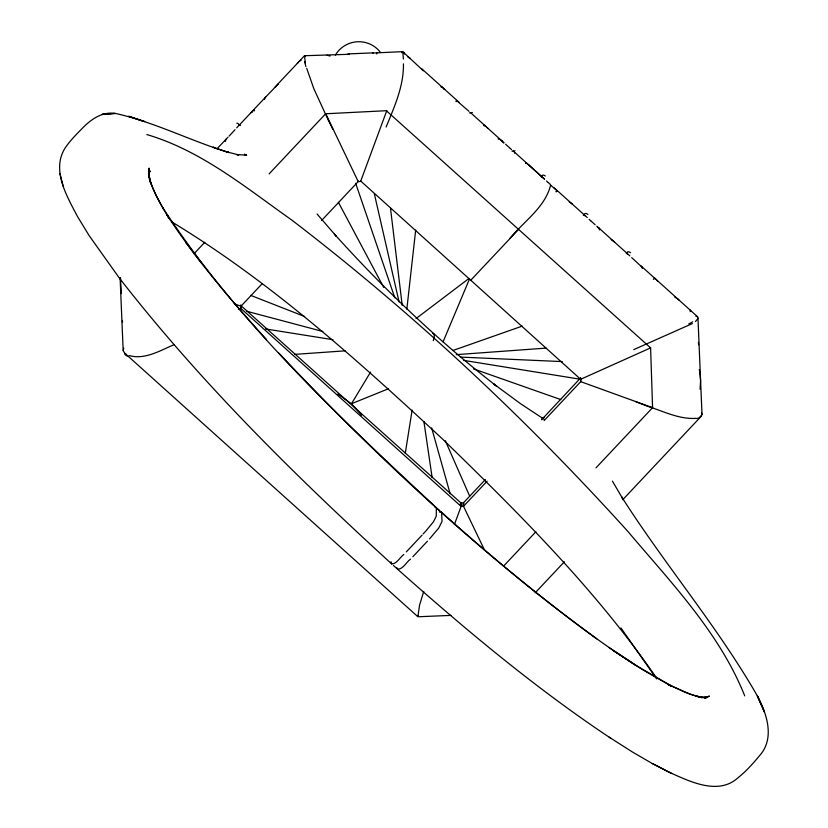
<?xml version="1.0" encoding="UTF-8"?>
<svg xmlns="http://www.w3.org/2000/svg" width="828" height="828" viewBox="0 0 828 828"><rect width="100%" height="100%" fill="white"/><g stroke="black" fill="none" stroke-linecap="round" stroke-linejoin="round"><path stroke-width="1.24" d="M557.213 191.185L554.201 187.935M403.433 63.828C403.857 86.112 394.376 106.843 386.117 127.036M122.399 320.529L122.534 322.278M695.448 321.543L697.662 318.935L697.683 316.855L677.811 298.98L674.83 297.128M148.957 171.613L149.143 168.084L148.999 175.671L148.647 174.046L151.162 184.013L150.551 182.47L155.788 194.808L163.675 209.36L162.909 207.983C237.326 321.43 337.275 415.418 436.014 507.367L436.149 507.523A80.492 11.085 -48 0 1 436.315 507.823L436.304 515.813A80.502 11.085 -48 0 1 436.139 516.475L433.417 521.857L426.544 530.21M417.943 616.291L419.558 605.144L423.729 591.44M697.963 317.88L702.02 414.704L701.482 412.665M417.933 616.456L417.985 615.866M120.474 277.784L121.292 293.578M406.827 309.206L415.677 230.112M702.02 414.704L699.484 417.436M405.285 453.289L412.127 410.067M698.594 344.852L698.408 342.347M514.612 153.128L514.54 152.435M454.355 524.652L461.103 506.405L460.999 502.989L240.544 305.242M148.626 173.528L149.537 171.313L148.574 177.606L148.885 173.797L150.303 182.263L149.299 178.537L153.108 189.167L159.721 202.612L168.912 218.168L166.604 214.4C195.729 259.267 230.733 299.922 266.471 339.584M443.073 341.798L469.569 278.819M433.23 340.65C433.996 338.704 435.466 333.715 432.62 333.249M460.534 503.91L460.999 502.989L463.421 502.875L485.394 479.505M250.491 113.239L250.925 112.712M401.746 52.619L402.77 51.698L423.398 70.784M123.755 348.164L123.206 350.741L124.707 353.152L417.923 616.767L451.167 615.38M370.592 372.062L351.445 403.753L361.557 415.314M149.164 172.762L150.261 170.972L148.429 173.89M349.416 54.286L304.559 55.724L305.325 63.073M700.074 389.15L700.571 380.694M235.038 129.696L229.025 136.196M386.562 110.921L650.601 347.884L652.578 407.686L596.015 467.83M426.006 530.81L423.18 533.915M277.618 84.673L265.136 97.59L264.546 99.329M429.535 538.924L438.778 527.995L441.893 521.661A80.502 12.482 -48.1 0 0 442.038 520.967L441.583 512.615A80.492 12.482 -48.1 0 0 441.334 512.19L439.264 511.983M298.059 62.597L297.531 63.207A7.048 1.004 -28.3 0 1 297.366 63.311M422.083 535.116L406.31 551.893M427.424 541.222L412.83 556.747M236.704 127.822L251.484 112.111M275.196 86.909L304.425 55.818M216.926 148.864L227.897 137.303M251.443 112.153L265.643 97.052M193.99 253.761L204.837 242.231M269.09 173.911L325.652 113.767L386.769 110.683L360.604 181.467L358.193 181.591L321.564 220.538M487.123 481.182L463.514 506.281L461.103 506.405L241.062 308.575L240.979 306.215L262.145 283.714M470.625 280.381L518.69 229.284M541.553 419.786L580.614 377.951M544.1 420.603L580.728 381.656L580.614 377.992M503.393 566.311L535.933 531.711M535.198 592.807L564.354 561.808M622.666 499.801L701.306 416.194M299.177 61.407L300.657 60.372M252.012 111.552L252.809 110.776M372.569 53.044L402.543 51.646M403.847 554.45C399.955 557.234 396.809 563.909 391.737 563.971C294.426 475.086 200.138 381.946 119.108 277.722L89.165 235.638L77.542 216.605C67.068 196.526 50.953 169.906 65.308 147.705C70.173 140.656 76.197 134.498 82.2 128.423C91.38 118.932 103.365 110.517 117.338 113.85C155.726 122.751 191.196 141.05 228.838 152.549L226.572 151.803L238.64 154.908L236.57 154.577L246.092 155.105M410.553 559.117C406.413 561.881 402.843 569.778 397.419 569.053M226.427 138.752L225.112 140.843M509.913 238.34C523.751 221.521 544.99 207.507 550.548 185.4A59.409 8.694 -48 0 0 550.444 184.696M416.039 318.573L469.052 278.405M541.926 418.864L543.986 417.343M692.353 323.582L633.72 349.633M706.18 697.652L709.42 696.079L704.566 697.631M690.097 311.649L690.749 310.986L690.034 309.972M174.397 344.562C160.197 350.42 144.993 360.097 129.096 355.522M238.878 309.558L241.062 308.575L240.948 305.118M253.306 110.455L253.865 110.352M388.601 388.684L351.445 403.753L337.803 394.045M452.895 350.492L522.282 326.097M244.777 155.043L246.496 154.639M434.938 507.14L436.014 507.367M704.618 697.838L707.143 697.476L698.48 696.907L702.268 697.683L690.48 694.392L667.772 684.29L671.777 686.402L642.859 669.862L608.994 647.517M703.065 697.652L707.826 696.99L704.183 697.507L705.891 697.787L695.955 696.058L697.631 696.617L685.108 692.26L670.214 685.398L671.777 686.174L635.262 665.06L614.065 651.046L635.262 665.06M696.048 418.337C679.415 419.486 663.932 411.485 648.469 406.589M525.997 163.209L526.556 163.271M484.101 125.545L484.67 125.618M456.3 354.653L546.056 348.112M294.851 354.374L345.141 350.834M347.936 53.923L373.138 52.868M611.105 239.613L613.331 241.01M695.903 316.255L697.59 316.751M569.24 201.96L571.475 203.377M460.306 357.085L562.315 361.598M654.223 278.311L654.813 278.477M583.316 215.114L584.93 215.694M650.052 347.812L650.601 347.884L580.645 379.296L463.742 360.387M304.621 55.714L305.346 56.366M407.8 56.925L410.139 58.333M265.581 328.944L332.98 339.697M459.737 504.428L462.283 505.039M626.279 253.44L627.52 253.968M441.603 86.899L441.076 86.857A13.207 3.55 -68 0 0 440.962 86.785M246.744 311.266L322.785 331.469M146.846 134.56C201.038 150.489 245.771 187.542 291.177 219.627L293.723 221.542C414.352 314.195 525.904 418.616 627.862 531.431C671.156 582.643 719.532 632.799 744.734 695.872M541.243 176.902L542.288 177.368M215.373 147.974L213.034 147.187L228.838 152.549M473.461 368.853L560.804 399.582M234.241 303.772L240.979 306.215M648.045 406.444L635.914 401.777M250.646 295.358L304.673 316.524M609.211 737.21L632.499 752.041L652.319 763.54L669.955 772.596C690.169 781.632 718.228 795.553 737.872 777.906C746.007 771.365 753.066 763.561 759.68 755.509C775.029 738.307 766.914 713.684 757.299 695.799C717.296 626.144 664.729 564.644 621.673 496.914L622.987 499.17L612.451 481.151M456.507 100.488L469 111.345M441.769 86.971L443.166 88.016M526.732 163.344L528.016 164.306M652.319 763.54L671.632 773.455M171.696 221.842C271.004 282.037 357.851 360.459 442.68 439.161C518.959 513.37 595.218 589.194 655.89 677.087M544.275 419.361L520.646 403.774L493.705 383.923L496.262 385.9C437.815 340.422 383.933 289.158 334.429 234.117L336.427 236.394L317.072 213.997M125.897 354.053L124.759 353.204M244.529 154.07L246.641 155.467M610.65 738.183C535.074 687.861 465.305 629.415 397.523 569.167M615.38 651.905C554.098 609.47 496.769 561.612 441.189 512.025M485.249 125.928L486.191 126.705M655.176 278.694L656.138 279.491M596.74 638.864C481.617 554.512 376.533 456.973 278.87 353.09M511.58 149.62L510.172 148.44M596.75 226.189L598.509 227.679M325.89 113.974L358.193 181.591L358.172 180.897M642.342 267.454L631.712 257.622M421.452 68.517L459.302 102.527M470.563 112.66L503.952 142.758M513.153 150.944L544.586 179.21L528.668 164.886M439.668 510.679L437.091 508.371M396.312 568.049L393.404 565.441M555.785 189.27L587.249 217.567M598.385 227.565L629.849 255.862M641.038 265.912L679.032 300.088M613.703 241.341L614.355 241.942M571.848 203.719L572.5 204.319M528.875 165.072L529.62 165.848M443.953 88.741L444.646 89.434M501.985 140.905L499.056 138.762A11.695 5.134 78.4 0 0 498.694 138.721M487.092 127.522L487.754 128.216M652.019 407.179L652.578 407.686L580.728 381.656L580.645 379.296L360.594 180.939M657.111 280.371L657.67 280.982M598.634 227.793L599.762 229.18M590.654 220.797L589.132 219.337M547.981 182.419L546.49 181.001M402.77 51.698L403.412 58.995M391.696 563.92L391.654 563.868A80.502 11.085 -48 0 1 391.447 563.516L391.075 561.788M186.559 243.391L185.669 242.231L201.214 262.766M620.969 627.976L656.635 678.95M463.97 503.745L463.421 502.875L463.514 506.281L484.618 550.268M338.393 202.301L383.695 287.368M332.794 129.261L328.323 120.215M328.157 119.874L313.895 88.844L306.691 68.279M445.34 440.734L469.693 496.2M699.225 369.63L699.505 370.499M355.657 183.267L394.832 297.821M431.657 427.941L450.153 493.778M240.513 307.323L240.834 308.534M59.906 173.538L63.176 186.228M396.819 567.625L397.171 568.67A80.502 12.482 -48.1 0 0 397.378 568.991M374.38 193.959L399.086 301.951M699.743 371.472L700.55 380.207M423.915 421.607L432.154 477.684M390.505 208.387L402.211 305.377M120.101 277.794L123.175 350.534M335.361 55.124A26.962 26.434 -7.9 0 1 380.456 52.412M550.351 184.447A9.988 0.631 42.7 0 1 548.291 182.543M555.381 189.126A10.381 0.704 42.5 0 1 550.786 185.286M404.002 52.723A55.259 3.457 -84.8 0 1 404.468 54.037M305.863 66.509A53.282 4.306 68.4 0 1 304.704 61.645M127.181 356.04A55.259 13.372 -10.9 0 1 124.831 354.301M699.764 417.54A53.282 10.981 17.7 0 1 696.565 418.544M692.694 321.833A55.259 9.491 -10.8 0 1 688.824 323.841M541.584 176.209A12.12 4.264 64.3 0 1 545.341 176.002M555.836 191.63A10.05 2.619 -5.4 0 1 556.406 191.827M584.185 214.483A12.037 4.14 63.5 0 1 587.963 214.431M595.115 224.698A9.998 0.662 42.7 0 1 590.892 220.869M598.903 228.207A10.795 0.559 41.9 0 1 597.661 227.265M599.265 229.19A11.737 3.084 4.4 0 1 599.607 229.594M599.368 229.666A10.278 2.701 -4.9 0 1 599.555 229.801M626.796 252.819A11.985 4.119 63.7 0 1 630.532 252.695M641.648 267.465A11.654 3.074 5 0 1 642.104 267.92A10.143 2.67 -5.8 0 1 642.435 268.365M472.384 112.484A12.016 2.826 13.8 0 1 469.362 112.825M455.814 101.151A10.567 4.626 77.7 0 1 456.425 101.678M515.026 150.779A12.068 2.846 13.9 0 1 512.004 151.141M509.82 147.995A9.998 0.673 42.3 0 1 505.608 144.217M503.766 142.954A10.805 0.528 42.9 0 1 501.54 140.75M498.063 138.762A10.288 4.689 84.5 0 1 498.653 139.094M240.555 125.39A10.278 4.751 77.3 0 0 239.799 125.256A11.685 5.247 -85.3 0 0 239.437 125.338M236.767 123.206A11.934 4.45 -71.4 0 1 239.137 125.421M225.371 141.153A10.381 2.691 0 0 1 225.682 140.905M376.771 53.706A12.927 1.252 -70.7 0 1 376.74 54.006M376.906 52.671A9.129 1.107 -27.8 0 1 376.947 52.723M300.781 60.33A11.447 2.505 82 0 1 300.957 60.33M252.219 112.204A7.162 1.18 -57.1 0 1 252.561 111.832M253.099 110.704A9.615 2.391 -70.3 0 1 253.275 110.59M253.823 110.279A13.351 3.685 60.3 0 1 254.092 110.269M254.517 110.828A10.536 2.826 58 0 1 254.517 110.393M526.608 163.406A9.677 2.36 65.1 0 1 526.784 163.499M525.77 163.147A13.59 3.674 -64.9 0 1 526.039 163.137M525.625 162.981A10.536 2.774 -62.7 0 1 525.739 163.23M483.904 125.701A13.569 3.726 -62.6 0 1 484.049 125.659M484.639 125.514A9.76 2.515 67 0 1 484.804 125.556M484.68 125.39A7.276 1.677 61.5 0 1 484.908 125.287M444.263 89.258A7.028 0.859 21.2 0 1 444.098 89.238M441.717 87.178A9.274 2.173 63.1 0 1 441.904 87.302M653.395 279.326A14.19 3.902 -62.8 0 1 653.944 279.005M654.627 278.156A7.028 1.532 59.9 0 1 654.855 278.104M657.422 281.023A9.274 1.139 18 0 1 657.484 281.096M614.531 242.221A11.043 1.563 -48.6 0 1 614.562 242.293M328.892 55.869A10.899 2.329 20.2 0 1 330.082 55.993M326.936 55.404A9.677 2.774 39.5 0 1 327.453 55.238M277.628 84.311A10.899 4.523 -84.7 0 1 278.322 84.218M110.6 113.736L102.165 114.305L115.03 113.457L110.6 113.736M144.621 121.571L128.754 116.303L144.621 121.571M758.407 698.283L757.299 695.799L764.43 711.997L758.407 698.283"/></g></svg>
